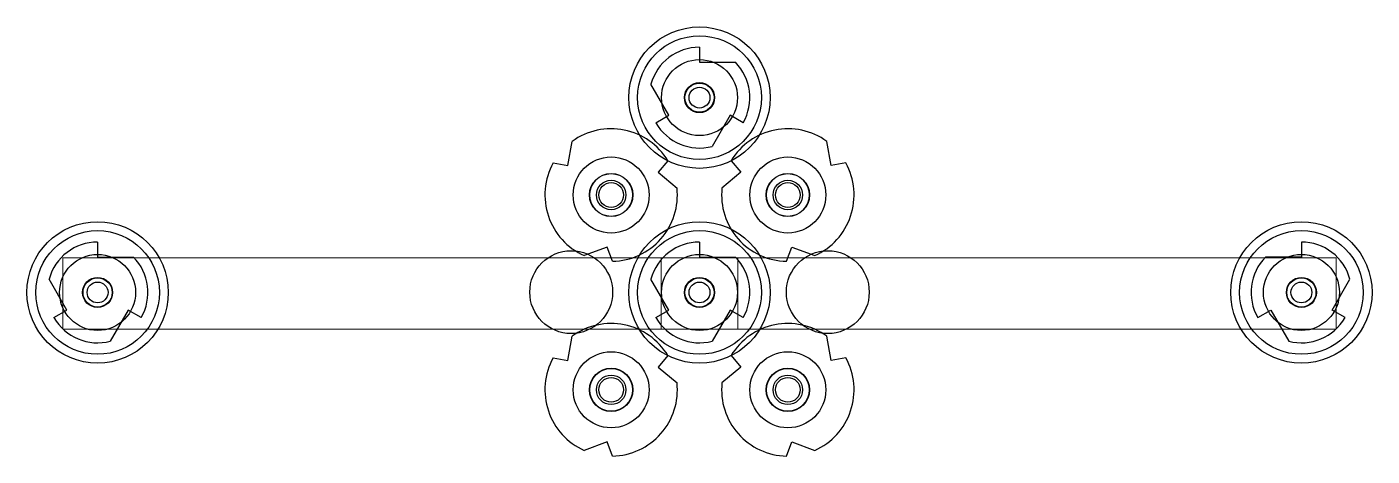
# Model space of a CAD drawing. Extents: x 5.38 to 12.99, y 25.07 to 27.5.
import ezdxf

# ---------------------------------------------------------------- set-up
doc = ezdxf.new("R2010")
doc.units = 0
doc.header["$LTSCALE"] = 5
doc.header["$MEASUREMENT"] = 0
for name, color, linetype in [('Z0_BOTCOMP', 4, 'Continuous'), ('Z0_CUT500', 4, 'Continuous'), ('Z0_RUBBER', 4, 'Continuous'), ('Z0_TOPCOMP', 6, 'Continuous')]:
    doc.layers.add(name, color=color, linetype=linetype)

msp = doc.modelspace()

# ---------------------------------------------------------------- linework, layer by layer
at = {"layer": 'Z0_BOTCOMP', "color": 4, "linetype": 'Continuous', "lineweight": 25}
for p, q in [((9.1875, 27.387), (9.1875, 27.302)), ((9.1875, 27.302), (9.3905, 27.302)), ((9.0143, 27.002), (8.9128, 27.1778)), ((8.9407, 26.9595), (9.0143, 27.002)), ((9.3607, 27.002), (9.2592, 26.8262)), ((9.4343, 26.9595), (9.3607, 27.002)), ((8.4428, 26.7175), (8.4669, 26.8545)), ((9.9322, 26.7175), (9.9081, 26.8545)), ((8.3591, 26.7322), (8.4428, 26.7175)), ((9.0084, 26.7451), (8.9538, 26.68)), ((9.3666, 26.7451), (9.4212, 26.68)), ((10.0159, 26.7322), (9.9322, 26.7175)), ((8.9538, 26.68), (9.0604, 26.5905)), ((9.4212, 26.68), (9.3146, 26.5905)), ((5.7807, 26.285), (5.7807, 26.2)), ((9.1875, 26.285), (9.1875, 26.2)), ((12.5943, 26.285), (12.5943, 26.2)), ((5.7807, 26.2), (5.9837, 26.2)), ((8.6658, 26.2561), (8.5351, 26.2085)), ((8.6949, 26.1763), (8.6658, 26.2561)), ((9.1875, 26.2), (9.3905, 26.2)), ((9.6801, 26.1763), (9.7092, 26.2561)), ((9.7092, 26.2561), (9.8399, 26.2085)), ((12.5943, 26.2), (12.3913, 26.2)), ((5.6074, 25.9), (5.5059, 26.0758)), ((9.0143, 25.9), (8.9128, 26.0758)), ((12.7676, 25.9), (12.8691, 26.0758)), ((5.5338, 25.8575), (5.6074, 25.9)), ((5.9539, 25.9), (5.8523, 25.7242)), ((6.0275, 25.8575), (5.9539, 25.9)), ((8.9407, 25.8575), (9.0143, 25.9)), ((9.3607, 25.9), (9.2592, 25.7242)), ((9.4343, 25.8575), (9.3607, 25.9)), ((12.3475, 25.8575), (12.4211, 25.9)), ((12.4211, 25.9), (12.5227, 25.7242)), ((12.8412, 25.8575), (12.7676, 25.9)), ((8.4428, 25.6155), (8.4669, 25.7525)), ((9.9322, 25.6155), (9.9081, 25.7525)), ((8.3591, 25.6302), (8.4428, 25.6155)), ((9.0084, 25.6431), (8.9538, 25.578)), ((9.3666, 25.6431), (9.4212, 25.578)), ((10.0159, 25.6302), (9.9322, 25.6155)), ((8.9538, 25.578), (9.0604, 25.4885)), ((9.4212, 25.578), (9.3146, 25.4885)), ((8.6658, 25.1541), (8.5351, 25.1065)), ((8.6949, 25.0743), (8.6658, 25.1541)), ((9.6801, 25.0743), (9.7092, 25.1541)), ((9.7092, 25.1541), (9.8399, 25.1065))]:
    msp.add_line(p, q, dxfattribs=at)
for centre, radius in [((9.1875, 27.102), 0.085), ((9.1875, 27.102), 0.059), ((8.6875, 26.5512), 0.1212), ((9.6875, 26.5512), 0.1212), ((8.6875, 26.5512), 0.0835), ((9.6875, 26.5512), 0.0835), ((5.7807, 26), 0.085), ((5.7807, 26), 0.059), ((9.1875, 26), 0.085), ((9.1875, 26), 0.059), ((12.5943, 26), 0.085), ((12.5943, 26), 0.059), ((8.6875, 25.4492), 0.1212), ((8.6875, 25.4492), 0.0835), ((9.6875, 25.4492), 0.1212), ((9.6875, 25.4492), 0.0835)]:
    msp.add_circle(centre, radius, dxfattribs=at)
for centre, radius, start, end in [((9.1875, 27.102), 0.285, 90, 164.56793), ((9.1875, 27.102), 0.285, -30, 44.56793), ((9.1875, 27.102), 0.285, -150, -75.43207), ((8.6875, 26.5512), 0.375, 31.13537, 126.02299), ((9.6875, 26.5512), 0.375, 53.97701, 148.86463), ((8.6875, 26.5512), 0.375, 151.13537, -113.97701), ((9.6875, 26.5512), 0.375, -66.02299, 28.86463), ((8.6875, 26.5512), 0.375, -88.86463, 6.02299), ((9.6875, 26.5512), 0.375, 173.97701, -91.13537), ((5.7807, 26), 0.285, 90, 164.56793), ((9.1875, 26), 0.285, 90, 164.56793), ((12.5943, 26), 0.285, 15.43207, 90), ((5.7807, 26), 0.285, -30, 44.56793), ((9.1875, 26), 0.285, -30, 44.56793), ((12.5943, 26), 0.285, 135.43207, -150), ((5.7807, 26), 0.285, -150, -75.43207), ((8.6875, 25.4492), 0.375, 31.13537, 126.02299), ((9.1875, 26), 0.285, -150, -75.43207), ((9.6875, 25.4492), 0.375, 53.97701, 148.86463), ((12.5943, 26), 0.285, -104.56793, -30), ((8.6875, 25.4492), 0.375, 151.13537, -113.97701), ((9.6875, 25.4492), 0.375, -66.02299, 28.86463), ((8.6875, 25.4492), 0.375, -88.86463, 6.02299), ((9.6875, 25.4492), 0.375, 173.97701, -91.13537)]:
    msp.add_arc(centre, radius, start, end, dxfattribs=at)
at = {"layer": 'Z0_CUT500', "color": 5, "linetype": 'Continuous', "lineweight": 25}
for centre, radius in [((9.1875, 27.102), 0.0825), ((8.6875, 26.5512), 0.1225), ((9.6875, 26.5512), 0.1225), ((8.4614, 26.0018), 0.2344), ((9.9136, 26.0018), 0.2344), ((5.7807, 26), 0.0825), ((9.1875, 26), 0.0825), ((12.5943, 26), 0.0825), ((8.6875, 25.4492), 0.1225), ((9.6875, 25.4492), 0.1225)]:
    msp.add_circle(centre, radius, dxfattribs=at)
at = {"layer": 'Z0_RUBBER', "color": 2, "linetype": 'Continuous', "lineweight": 25}
for centre, radius in [((9.1875, 27.102), 0.4), ((9.1875, 27.102), 0.215), ((8.6875, 26.5512), 0.215), ((9.6875, 26.5512), 0.215), ((8.6875, 26.5512), 0.07), ((9.6875, 26.5512), 0.07), ((5.7807, 26), 0.4), ((9.1875, 26), 0.4), ((12.5943, 26), 0.4), ((5.7807, 26), 0.215), ((9.1875, 26), 0.215), ((12.5943, 26), 0.215), ((8.6875, 25.4492), 0.215), ((9.6875, 25.4492), 0.215), ((8.6875, 25.4492), 0.07), ((9.6875, 25.4492), 0.07)]:
    msp.add_circle(centre, radius, dxfattribs=at)
at = {"layer": 'Z0_TOPCOMP', "color": 6, "linetype": 'Continuous', "lineweight": 5}
for p, q in [((5.5838, 26.1952), (9.4051, 26.1952)), ((5.5838, 25.7929), (5.5838, 26.1952)), ((5.5838, 26.1952), (5.5838, 26.1952)), ((12.7912, 26.1952), (8.9699, 26.1952)), ((8.9699, 26.1952), (8.9699, 25.7929)), ((9.4051, 26.1952), (9.4051, 25.7929)), ((12.7912, 25.7929), (12.7912, 26.1952)), ((12.7912, 26.1952), (12.7912, 26.1952)), ((9.4051, 25.7929), (5.5838, 25.7929)), ((8.9699, 25.7929), (12.7912, 25.7929))]:
    msp.add_line(p, q, dxfattribs=at)
at = {"layer": 'Z0_TOPCOMP', "color": 6, "linetype": 'Continuous', "lineweight": 25}
for centre in [(9.1875, 27.102), (5.7807, 26), (9.1875, 26), (12.5943, 26)]:
    msp.add_circle(centre, 0.35, dxfattribs=at)

doc.saveas('drawing.dxf')
